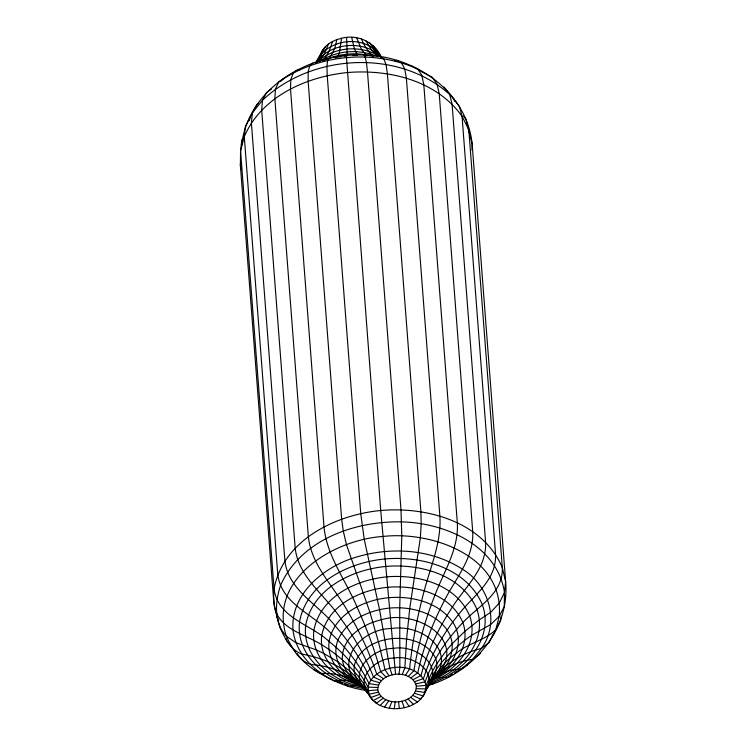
<?xml version="1.0" encoding="UTF-8"?>
<svg xmlns="http://www.w3.org/2000/svg" width="746" height="746" viewBox="0 0 746 746"><rect width="100%" height="100%" fill="white"/><g stroke="black" fill="none" stroke-linecap="round" stroke-linejoin="round"><path stroke-width="1.12" d="M241.667 144.752C248.39 87.692 309.683 52.453 363.619 55.045C414.161 55.586 466.483 90.891 472.125 143.708L505.629 581.647C510.115 630.006 472.554 672.957 427.598 685.583M377.746 689.854C378.353 671.139 412.025 668.267 416.371 686.245C415.774 704.961 382.092 707.833 377.746 689.854L368.095 690.749C357.064 671.559 340.344 656.154 321.563 644.675C303.734 633.531 276.374 628.505 273.875 603.281L240.371 165.332L240.566 150.934L241.723 140.397L242.73 138.458M472.041 150.347L472.125 143.708L469.616 134.327M346.33 55.586L380.73 510.497L395.557 674.393M381.215 56.864C374.399 41.907 357.483 34.064 341.612 38.242L339.299 53.115L337.295 57.302L335.159 57.918M501.116 616.056L500.631 620.635L489.152 642.446L481.468 648.423L472.684 659.333L461.438 669.097C450.817 669.348 439.972 672.538 431.831 679.587M240.604 163.178L240.371 165.332L241.396 169.659M258.554 103.209L256.848 104.533L245.369 126.344L244.278 136.649L240.566 150.934L274.071 588.883C272.318 602.171 276.533 614.863 279.927 627.526C284.869 637.979 290.101 649.589 301.654 654.037C315.465 656.508 328.958 661.124 341.034 668.313C353.026 675.568 363.386 685.565 370.613 697.603C375.881 705.157 385.374 708.336 394.252 708.7L395.194 701.818M398.933 674.281L399.875 667.4L399.716 607.748L401.796 535.88L400.984 509.863L367.489 71.924L366.482 62.72L365.167 56.966L363.619 55.045M341.612 38.242L336.838 39.622L334.702 48.481L329.788 57.964L322.869 61.004M249.341 120.693L250.208 117.364M320.174 56.164C321.824 47.921 329.359 42.401 336.838 39.622M504.576 599.346L505.434 596.045M332.427 41.552C330.534 48.509 327.662 55.456 322.552 60.687M328.51 43.986L324.184 54.001L318.962 61.536M389.272 708.234L391.874 701.501M402.253 674.598L404.854 667.866L406.598 639.014L409.703 608.689L420.38 537.633L421.182 523.72L420.903 511.747L387.398 73.798L386.064 64.566L383.752 58.72L380.628 56.649M325.219 46.849L320.025 57.619L316.761 62.45C333.248 46.737 360.794 44.415 379.938 56.556L376.133 52.379L369.606 42.708M421.49 697.296L420.707 699.151C413.778 705.986 403.81 708.877 394.252 708.7M322.645 50.047L318.458 58.897M318.374 58.943L320.873 53.479M480.545 652.461L479.547 654.373L472.684 659.333C457.317 661.366 442.919 668.556 431.915 679.457C452.943 670.122 471.509 646.372 462.846 622.593C450.752 594.152 416.044 584.771 387.65 587.288C359.665 589.955 327.298 605.584 321.685 635.769C318.607 659.79 339.803 678.757 361.148 684.819M316.49 62.496L317.964 59.857M315.549 63.438C325.312 38.288 366.873 33.104 380.507 56.957L375.313 48.397M384.535 707.152L388.713 700.783M405.414 675.317L409.591 668.957C412.202 642.52 417.368 616.383 424.232 590.739C430.703 566.158 441.576 542.053 439.87 516.073L406.374 78.125L404.705 68.828L401.451 62.757L396.816 60.351L394.923 60.818M329.275 58.253L327.615 60.473L326.925 66.413L327.242 75.672L360.738 513.621L364.253 539.386L379.546 609.631L389.813 668.341L392.228 674.906M316.77 61.657C331.392 42.14 364.58 39.734 381.644 57.274M365.223 688.819C329.34 667.148 358.77 628.664 391.408 628.533C424.036 623.246 461.28 654.466 429.164 683.55C441.539 665.824 460.562 653.533 481.468 648.423C500.221 622.509 489.152 585.396 462.781 569.394C429.976 548.049 387.295 546.296 350.9 558.847C320.743 569.394 290.091 595.886 293.057 630.659C297.924 665.535 333.397 685.415 365.372 690.33M427.197 686.768C435.366 674.459 443.525 661.823 456.142 653.412C467.984 643.005 484.704 640.73 495.792 629.624L499.251 616.289L504.277 606.591L504.464 592.436L505.629 581.647L502.3 567.585L468.796 129.636L462.054 116.32L459.433 106.37L444.103 87.058M424.521 691.794L425.966 690.003L423.28 695.953L420.707 699.151L412.827 695.449M492.192 635.937L493.638 634.147M380.171 705.483L385.803 699.673M408.323 676.426L413.955 670.617C418.021 644.656 425.462 619.301 435.03 594.851C444.019 571.371 458.893 548.907 457.317 522.722L423.821 84.774L421.863 75.365L417.732 68.968C373.298 49.311 318.654 54.057 278.743 81.939L275.433 89.026L274.854 98.677L308.35 536.626C311.446 566.345 334.795 587.13 348.223 612.279C359.675 631.899 369.503 652.526 376.711 674.095L383.5 678.748M432.857 679.102C472.917 643.285 417.713 608.158 381.523 619.758C364.309 623.609 345.864 634.846 342.638 653.524C340.139 669.582 353.735 680.296 365.148 688.698M280.235 81.64L284.562 77.892M434.899 677.163C449.857 667.241 458.137 645.794 447.134 630.006C434.386 612.028 410.524 606.321 389.561 608.065C368.916 610.181 346.573 620.103 337.938 640.199C331.14 656.834 341.948 675.317 357.315 682.497M312.966 62.962L309.795 65.62L308.145 71.84L308.135 81.193L341.64 519.141L343.272 530.993L346.424 544.533L369.96 612.401L378.39 641.653L385.039 669.721L389.039 675.829M434.62 682.693L433.034 684.017L430.74 683.336L428.558 683.961M383.239 698.209L376.32 703.292L375.294 701.604M410.887 677.89L417.807 672.808C423.159 647.5 432.643 623.199 444.551 600.278C455.731 578.206 474.13 557.822 472.712 531.497L439.217 93.548L436.988 83.981L432.093 77.146L425.882 74.031M271.6 88.895L266.453 92.607L262.48 100.272L252.362 112.832L251.383 122.904L284.888 560.843C288.506 590.664 318.244 604.26 335.131 625.801C349.473 642.138 361.931 660.266 370.846 680.147L379.583 682.777M319.232 61.769C336.213 50.243 359.227 48.499 377.942 56.761L371.266 49.609L365.754 40.517M431.962 678.991C452.365 669.46 466.847 642.567 452.691 622.127C438.499 602.115 411.941 595.765 388.61 597.695C363.358 600.101 334.161 614.21 329.089 641.439C326.487 661.273 342.703 677.844 360.206 684.129M454.612 672.92L467.257 665.04M381.085 696.438L373.103 700.634L369.634 695.253M413.032 679.662L421.024 675.466C427.458 650.988 438.685 627.973 452.505 606.843C465.495 586.44 486.858 568.489 485.59 542.118L452.085 104.17L449.642 94.425C398.373 48.593 311.614 53.6 262.48 100.272L261.687 110.119L295.183 548.058C298.568 577.898 325.508 595.215 340.875 618.658C353.958 636.72 365.251 656.163 373.42 676.948L381.299 680.65M431.692 680.221C456.617 670.803 479.659 643.602 469.654 615.832C456.319 584.444 418.012 574.084 386.68 576.872C355.786 579.81 320.081 597.061 313.88 630.37C310.373 658.615 336.632 680.119 361.866 685.695C349.053 674.058 332.595 666.887 315.446 664.928C300.088 664.453 292.162 648.265 286.305 636.161C273.717 622.686 275.013 601.891 280.496 585.498C300.647 539.824 354.695 520.876 401.609 521.874C444.691 522.862 497.181 545.046 504.464 592.436L499.428 602.861L490.868 612.205L479.37 619.833L464.898 631.293L452.188 643.742L446.537 650.279L436.746 663.893L432.633 670.934L426.031 685.35L425.052 692.521L423.28 695.953L414.543 693.323M429.565 682.487C459.042 672.827 488.574 642.287 476.871 609.277C462.212 574.793 420.119 563.407 385.701 566.466C351.758 569.702 312.518 588.65 305.701 625.251C301.748 658.382 334.04 682.329 363.628 687.234M430.74 683.336C462.585 673.106 494.99 640.422 482.354 604.67C466.698 567.837 421.742 555.686 384.983 558.95C348.736 562.4 306.83 582.645 299.547 621.735C295.257 658.69 332.315 684.129 365.083 688.763M450.612 675.037L452.663 674.132L448.094 677.405L437.715 677.573L431.235 679.662M379.425 694.414L370.613 697.603L364.943 688.11L355.45 676.603L349.977 671.288L337.658 661.637L323.624 653.375L316.015 649.794L295.901 642.67L286.305 636.161C267.973 578.765 334.022 539.628 382.894 536.477C431.953 530.807 504.324 556.283 499.251 616.289L490.709 624.486L471.798 635.256L464.786 640.199L452.095 650.96L441.315 662.765L436.68 669.022L432.568 675.484L425.985 688.95L416.343 688.651M414.692 681.685L423.514 678.506C430.768 655.025 443.385 633.494 458.669 614.359C473.039 595.84 496.724 580.547 495.549 554.269L462.054 116.32C436.615 80.456 389.02 69.08 347.226 72.548C306.046 76.782 261.482 96.57 244.278 136.649L277.773 574.597C281.531 604.213 313.208 613.995 331.159 633.466C346.368 647.994 359.656 664.714 369.065 683.578L368.142 687.159L368.925 694.274L378.306 692.195M329.788 57.964C343.561 53.227 358.733 52.416 372.804 56.342M415.82 683.905L425.201 681.825C432.988 659.511 446.574 639.592 462.846 622.593C478.167 606.106 503.475 593.574 502.3 567.585C482.755 521.603 426.628 506.422 380.73 510.497C335.476 514.805 283.154 540.076 274.071 588.883C277.792 618.117 310.532 624.15 329.089 641.439C344.745 654.111 358.509 669.386 368.142 687.159L377.784 687.458M338.404 57.134L341.743 56.612M343.971 56.258L347.31 55.736L346.61 37.459M416.371 686.245L426.031 685.35C419.56 660.853 378.949 662.168 369.065 683.578L378.399 685.07M352.961 55.558L357.474 55.418L354.415 48.854L351.674 37.3M300.013 69.667L297.906 69.574L293.337 72.847L290.809 79.458L290.492 88.942L323.997 526.89C326.813 556.413 345.836 580.248 356.952 606.843C366.435 627.824 374.557 649.44 380.628 671.652L386.102 677.116M361.325 685.164L354.872 685.238L349.184 686.637L344.549 684.222M415.727 691.029L425.052 692.521C430.265 680.436 443.077 667.577 433.165 654.149C424.11 641.392 407.176 637.345 392.293 638.576C377.644 640.077 361.782 647.118 355.655 661.385C349.93 674.589 360.933 685.471 368.981 694.423M360.271 684.007C352.159 680.38 343.02 679.447 334.292 680.958C320.482 674.095 305.869 666.607 297.048 653.477M328.268 678.021L332.613 679.671M336.959 681.322L342.377 683.392M313.907 669.833L321.153 673.47C335.327 672.761 349.52 676.753 361.26 684.744M411.708 66.021L416.762 68.902M418.786 70.059L424.847 73.509M410.626 697.361L417.415 702.014M366.762 55.791L361.502 49.525L356.653 37.766M367.358 691.607C345.687 673.498 372.198 648.004 393.161 648.451C415.848 643.966 445.959 666.029 426.498 689.052C437.305 669.582 411.037 654.568 394 658.121C376.534 657.571 353.986 677.816 368.934 694.405M373.877 56.584C368.002 52.117 364.179 45.571 361.39 38.848M408.025 698.983L413.498 704.448M381.458 57.274L372.823 45.366M295.658 651.706L286.567 640.609L285.979 638.399M463.518 116.003L466.073 119.453L469.337 133.282M405.078 700.27L409.088 706.378M453.4 98.397L454.967 101.503M278.762 620.42L277.204 617.352L276.934 613.865M401.898 701.193L404.313 707.758M398.569 701.716L399.315 708.541"/></g></svg>
